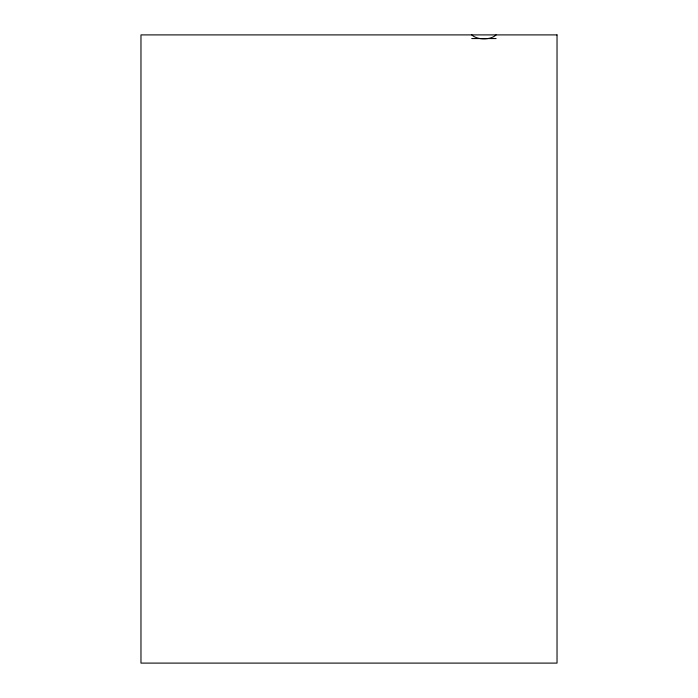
<?xml version="1.0" encoding="UTF-8"?>
<svg xmlns="http://www.w3.org/2000/svg" width="698" height="698" viewBox="0 0 698 698"><rect width="100%" height="100%" fill="white"/><g stroke="black" fill="none" stroke-linecap="round" stroke-linejoin="round"><path stroke-width="1.05" d="M471.743 38.556L496.112 38.556M496.112 34.9C490.546 40.222 477.362 40.205 471.743 34.9M557.03 34.9L140.97 34.9L140.97 663.1L557.03 663.1L557.03 34.9"/></g></svg>
